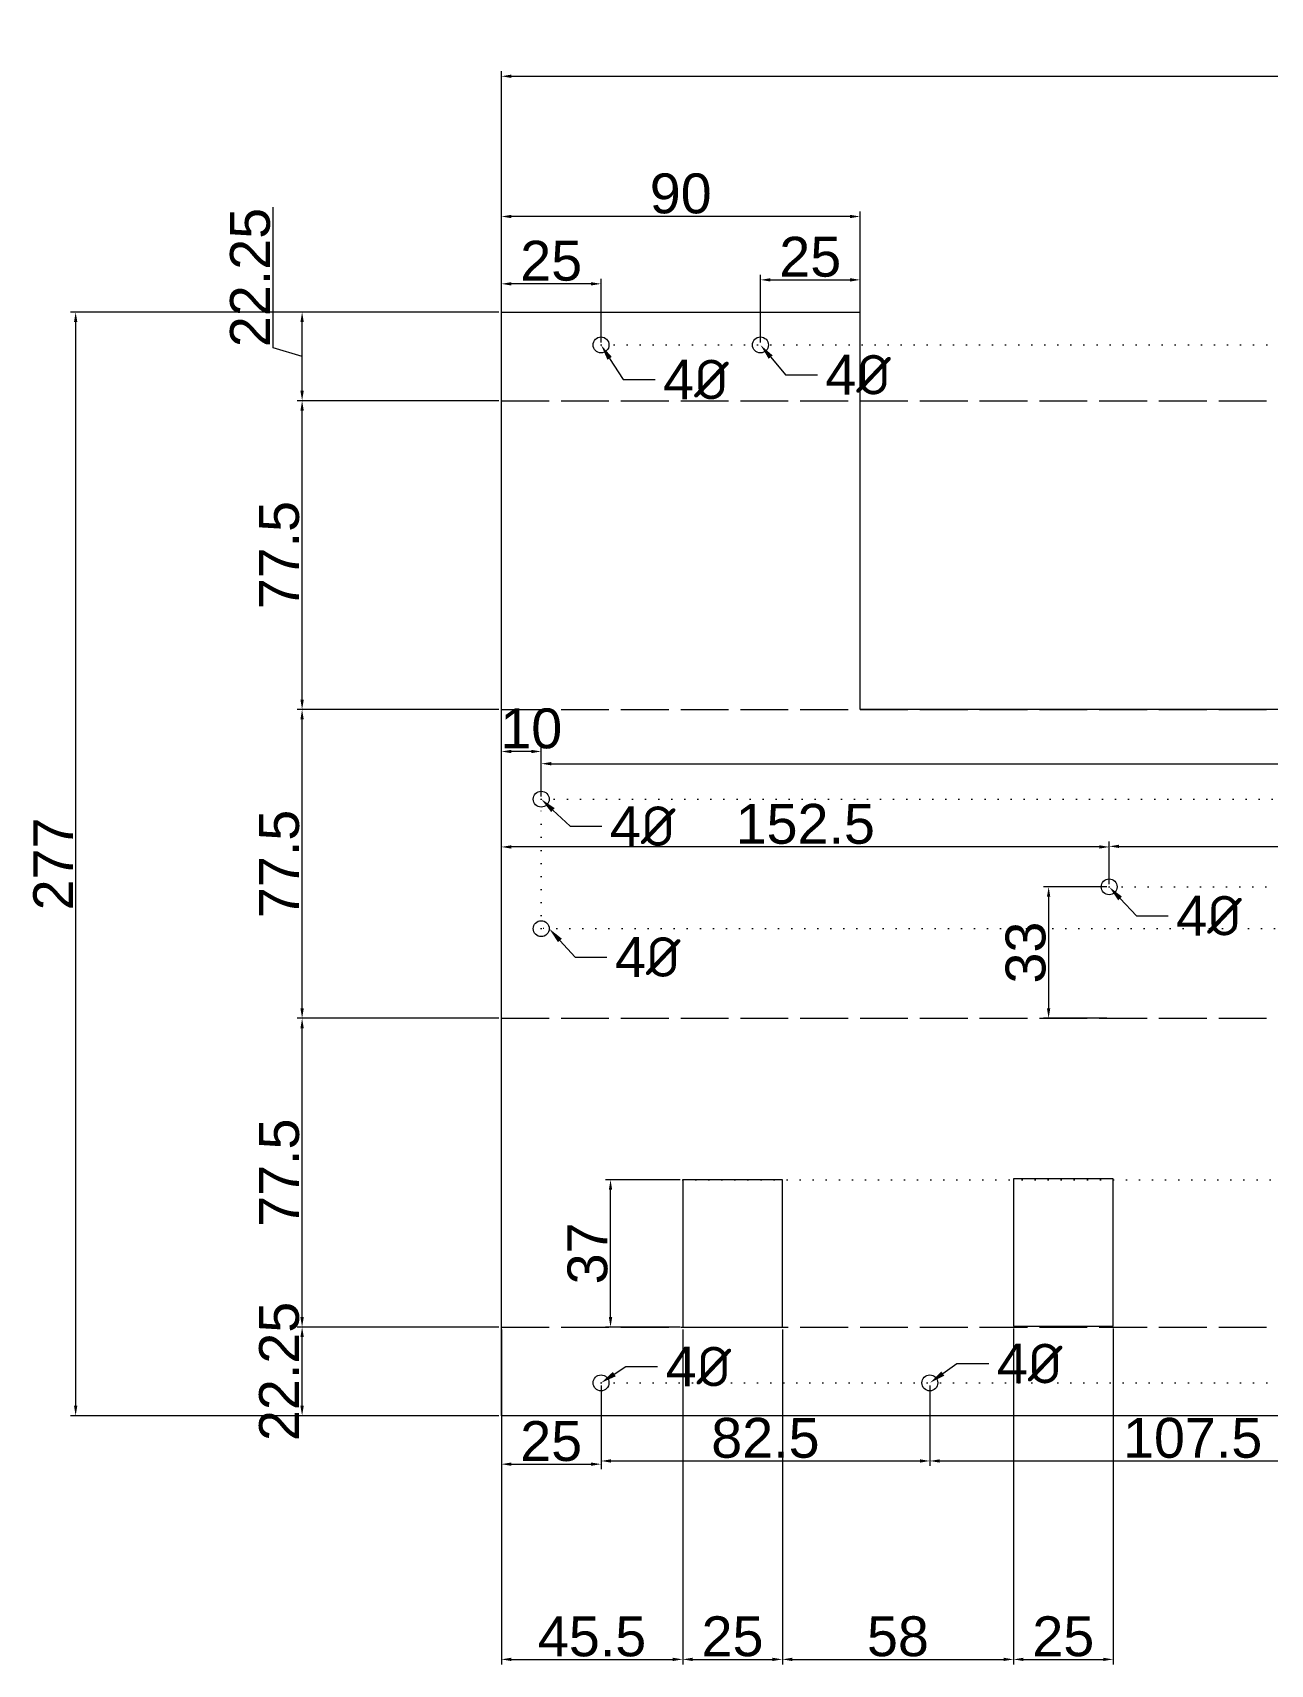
# Model space of a CAD drawing. Header units: millimetres. Extents: x -118 to 830, y -72 to 347.
# Drawn here: x -117.6 to 192.9, y -62.4 to 347.1 of the extents above; entities that cross this region are included whole.
import ezdxf
from ezdxf import colors
from ezdxf.entities.mleader import LeaderData, LeaderLine
from ezdxf.math import Vec2, Vec3

# ---------------------------------------------------------------- set-up
doc = ezdxf.new("R2010")
doc.units = ezdxf.units.MM
doc.linetypes.add('ACAD_ISO02W100', pattern=[15, 12, -3])
doc.linetypes.add('DOT2', pattern=[3.175, 0, -3.175])
doc.styles.get("Standard").update_dxf_attribs({"font": 'arial.ttf'})
doc.dimstyles.new('ISO-25', dxfattribs={"dimtxt": 2.5, "dimasz": 2.5, "dimexe": 1.25, "dimexo": 0.625, "dimtad": 1, "dimdsep": 46, "dimtxsty": 'Standard', "dimcen": 2.5, "dimclrd": 3, "dimclre": 3, "dimadec": 0, "dimazin": 0, "dimtfac": 1, "dimtmove": 0, "dimatfit": 3, "dimfxl": 1, "dimarcsym": 0})

# ---------------------------------------------------------------- blocks, each defined once
blk = doc.blocks.new('*D1')
at = {"color": 3, "lineweight": -2, "transparency": 16777216}
for p, q in [((-0.62, 22.25), (-51.25, 22.25)), ((-50, 2.5), (-50, 19.75)), ((-0.62, 0), (-51.25, 0))]:
    blk.add_line(p, q, dxfattribs=at)
at = {"color": 3, "transparency": 16777216}
for points in [[(-50.42, 19.75), (-49.58, 19.75), (-50, 22.25)], [(-50.42, 2.5), (-49.58, 2.5), (-50, 0)]]:
    blk.add_solid(points, dxfattribs=at)
at = {"layer": 'Defpoints', "color": 0, "transparency": 16777216}
for p in [(-50, 22.25), (0, 22.25), (0, 0)]:
    blk.add_point(p, dxfattribs=at)
at = {"color": 0, "transparency": 16777216, "insert": (-55.73, 11.13), "char_height": 2.5, "attachment_point": 5, "rotation": 90}
blk.add_mtext('{\\H4x;22.25}', dxfattribs=at)
blk = doc.blocks.new('*D2')
at = {"color": 3, "lineweight": -2, "transparency": 16777216}
for p, q in [((-0.62, 99.75), (-51.25, 99.75)), ((-50, 24.75), (-50, 97.25)), ((-0.62, 22.25), (-51.25, 22.25))]:
    blk.add_line(p, q, dxfattribs=at)
at = {"color": 3, "transparency": 16777216}
for points in [[(-50.42, 97.25), (-49.58, 97.25), (-50, 99.75)], [(-50.42, 24.75), (-49.58, 24.75), (-50, 22.25)]]:
    blk.add_solid(points, dxfattribs=at)
at = {"layer": 'Defpoints', "color": 0, "transparency": 16777216}
for p in [(-50, 99.75), (0, 99.75), (0, 22.25)]:
    blk.add_point(p, dxfattribs=at)
at = {"color": 0, "transparency": 16777216, "insert": (-55.71, 61), "char_height": 2.5, "attachment_point": 5, "rotation": 90}
blk.add_mtext('{\\H4x;77.5}', dxfattribs=at)
blk = doc.blocks.new('*D3')
at = {"color": 3, "lineweight": -2, "transparency": 16777216}
for p, q in [((-0.62, 177.25), (-51.25, 177.25)), ((-50, 102.25), (-50, 174.75)), ((-0.62, 99.75), (-51.25, 99.75))]:
    blk.add_line(p, q, dxfattribs=at)
at = {"color": 3, "transparency": 16777216}
for points in [[(-50.42, 174.75), (-49.58, 174.75), (-50, 177.25)], [(-50.42, 102.25), (-49.58, 102.25), (-50, 99.75)]]:
    blk.add_solid(points, dxfattribs=at)
at = {"layer": 'Defpoints', "color": 0, "transparency": 16777216}
for p in [(-50, 177.25), (0, 177.25), (0, 99.75)]:
    blk.add_point(p, dxfattribs=at)
at = {"color": 0, "transparency": 16777216, "insert": (-55.71, 138.5), "char_height": 2.5, "attachment_point": 5, "rotation": 90}
blk.add_mtext('{\\H4x;77.5}', dxfattribs=at)
blk = doc.blocks.new('*D4')
at = {"color": 3, "lineweight": -2, "transparency": 16777216}
for p, q in [((-0.62, 254.75), (-51.25, 254.75)), ((-50, 179.75), (-50, 252.25)), ((-0.62, 177.25), (-51.25, 177.25))]:
    blk.add_line(p, q, dxfattribs=at)
at = {"color": 3, "transparency": 16777216}
for points in [[(-50.42, 252.25), (-49.58, 252.25), (-50, 254.75)], [(-50.42, 179.75), (-49.58, 179.75), (-50, 177.25)]]:
    blk.add_solid(points, dxfattribs=at)
at = {"layer": 'Defpoints', "color": 0, "transparency": 16777216}
for p in [(-50, 254.75), (0, 254.75), (0, 177.25)]:
    blk.add_point(p, dxfattribs=at)
at = {"color": 0, "transparency": 16777216, "insert": (-55.71, 216), "char_height": 2.5, "attachment_point": 5, "rotation": 90}
blk.add_mtext('{\\H4x;77.5}', dxfattribs=at)
blk = doc.blocks.new('*D5')
at = {"color": 3, "lineweight": -2, "transparency": 16777216}
for p, q in [((-57.29, 268.06), (-57.29, 303.3)), ((-0.62, 277), (-51.25, 277)), ((-50, 257.25), (-50, 274.5)), ((-50, 265.88), (-57.29, 268.06)), ((-0.62, 254.75), (-51.25, 254.75))]:
    blk.add_line(p, q, dxfattribs=at)
at = {"color": 3, "transparency": 16777216}
for points in [[(-50.42, 274.5), (-49.58, 274.5), (-50, 277)], [(-50.42, 257.25), (-49.58, 257.25), (-50, 254.75)]]:
    blk.add_solid(points, dxfattribs=at)
at = {"layer": 'Defpoints', "color": 0, "transparency": 16777216}
for p in [(-50, 277), (0, 277), (0, 254.75)]:
    blk.add_point(p, dxfattribs=at)
at = {"color": 0, "transparency": 16777216, "insert": (-63.02, 285.68), "char_height": 2.5, "attachment_point": 5, "rotation": 90}
blk.add_mtext('{\\H4x;22.25}', dxfattribs=at)
blk = doc.blocks.new('*D6')
at = {"color": 3, "lineweight": -2, "transparency": 16777216}
for p, q in [((25, 7.62), (25, -12.6)), ((107.5, 7.62), (107.5, -12.6)), ((27.5, -11.35), (105, -11.35))]:
    blk.add_line(p, q, dxfattribs=at)
at = {"color": 3, "transparency": 16777216}
for points in [[(27.5, -10.93), (27.5, -11.76), (25, -11.35)], [(105, -10.93), (105, -11.76), (107.5, -11.35)]]:
    blk.add_solid(points, dxfattribs=at)
at = {"layer": 'Defpoints', "color": 0, "transparency": 16777216}
for p in [(25, 8.25), (107.5, 8.25), (107.5, -11.35)]:
    blk.add_point(p, dxfattribs=at)
at = {"color": 0, "transparency": 16777216, "insert": (66.25, -5.61), "char_height": 2.5, "attachment_point": 5}
blk.add_mtext('{\\H4x;82.5}', dxfattribs=at)
blk = doc.blocks.new('*D7')
at = {"color": 3, "lineweight": -2, "transparency": 16777216}
for p, q in [((107.5, 7.62), (107.5, -12.6)), ((215, 7.62), (215, -12.6)), ((110, -11.35), (212.5, -11.35))]:
    blk.add_line(p, q, dxfattribs=at)
at = {"color": 3, "transparency": 16777216}
for points in [[(110, -10.93), (110, -11.76), (107.5, -11.35)], [(212.5, -10.93), (212.5, -11.76), (215, -11.35)]]:
    blk.add_solid(points, dxfattribs=at)
at = {"layer": 'Defpoints', "color": 0, "transparency": 16777216}
for p in [(107.5, 8.25), (215, 8.25), (215, -11.35)]:
    blk.add_point(p, dxfattribs=at)
at = {"color": 0, "transparency": 16777216, "insert": (173.45, -5.61), "char_height": 2.5, "attachment_point": 5}
blk.add_mtext('{\\H4x;107.5}', dxfattribs=at)
blk = doc.blocks.new('*D11')
at = {"color": 3, "lineweight": -2, "transparency": 16777216}
for p, q in [((25, 7.62), (25, -13.4)), ((0, -0.62), (0, -13.4)), ((2.5, -12.15), (22.5, -12.15))]:
    blk.add_line(p, q, dxfattribs=at)
at = {"color": 3, "transparency": 16777216}
for points in [[(2.5, -11.73), (2.5, -12.57), (0, -12.15)], [(22.5, -11.73), (22.5, -12.57), (25, -12.15)]]:
    blk.add_solid(points, dxfattribs=at)
at = {"layer": 'Defpoints', "color": 0, "transparency": 16777216}
for p in [(25, 8.25), (0, 0), (25, -12.15)]:
    blk.add_point(p, dxfattribs=at)
at = {"color": 0, "transparency": 16777216, "insert": (12.5, -6.42), "char_height": 2.5, "attachment_point": 5}
blk.add_mtext('{\\H4x;25}', dxfattribs=at)
blk = doc.blocks.new('*D14')
at = {"color": 3, "lineweight": -2, "transparency": 16777216}
for p, q in [((0, 269.38), (0, 285.34)), ((22.5, 284.09), (2.5, 284.09)), ((25, 269.38), (25, 285.34))]:
    blk.add_line(p, q, dxfattribs=at)
at = {"color": 3, "transparency": 16777216}
for points in [[(2.5, 284.51), (2.5, 283.67), (0, 284.09)], [(22.5, 284.51), (22.5, 283.67), (25, 284.09)]]:
    blk.add_solid(points, dxfattribs=at)
at = {"layer": 'Defpoints', "color": 0, "transparency": 16777216}
for p in [(0, 284.09), (0, 268.75), (25, 268.75)]:
    blk.add_point(p, dxfattribs=at)
at = {"color": 0, "transparency": 16777216, "insert": (12.5, 289.82), "char_height": 2.5, "attachment_point": 5}
blk.add_mtext('{\\H4x;25}', dxfattribs=at)
blk = doc.blocks.new('*D19')
at = {"color": 3, "linetype": 'ByBlock', "lineweight": -2, "transparency": 16777216}
for p, q in [((10, 155.38), (10, 164.9)), ((420, 155.38), (420, 164.9)), ((12.5, 163.65), (417.5, 163.65))]:
    blk.add_line(p, q, dxfattribs=at)
at = {"color": 3, "linetype": 'ByBlock', "transparency": 16777216}
for points in [[(12.5, 164.07), (12.5, 163.24), (10, 163.65)], [(417.5, 164.07), (417.5, 163.24), (420, 163.65)]]:
    blk.add_solid(points, dxfattribs=at)
at = {"layer": 'Defpoints', "color": 0, "linetype": 'ByBlock', "transparency": 16777216}
for p in [(420, 163.65), (10, 154.75), (420, 154.75)]:
    blk.add_point(p, dxfattribs=at)
at = {"color": 0, "linetype": 'ByBlock', "transparency": 16777216, "insert": (215, 169.38), "char_height": 2.5, "attachment_point": 5}
blk.add_mtext('{\\H4x;410}', dxfattribs=at)
blk = doc.blocks.new('*D20')
at = {"color": 3, "linetype": 'ByBlock', "lineweight": -2, "transparency": 16777216}
for p, q in [((0, 155.38), (0, 167.97)), ((10, 155.38), (10, 167.97)), ((7.5, 166.72), (2.5, 166.72))]:
    blk.add_line(p, q, dxfattribs=at)
at = {"color": 3, "linetype": 'ByBlock', "transparency": 16777216}
for points in [[(2.5, 167.14), (2.5, 166.3), (0, 166.72)], [(7.5, 167.14), (7.5, 166.3), (10, 166.72)]]:
    blk.add_solid(points, dxfattribs=at)
at = {"layer": 'Defpoints', "color": 0, "linetype": 'ByBlock', "transparency": 16777216}
for p in [(0, 166.72), (0, 154.75), (10, 154.75)]:
    blk.add_point(p, dxfattribs=at)
at = {"color": 0, "linetype": 'ByBlock', "transparency": 16777216, "insert": (7.5, 172.45), "char_height": 2.5, "attachment_point": 5}
blk.add_mtext('{\\H4x;10}', dxfattribs=at)
blk = doc.blocks.new('*D22')
at = {"color": 3, "linetype": 'ByBlock', "lineweight": -2, "transparency": 16777216}
for p, q in [((0, 21.62), (0, -62.4)), ((45.5, 21.62), (45.5, -62.4)), ((2.5, -61.15), (43, -61.15))]:
    blk.add_line(p, q, dxfattribs=at)
at = {"color": 3, "linetype": 'ByBlock', "transparency": 16777216}
for points in [[(2.5, -60.73), (2.5, -61.56), (0, -61.15)], [(43, -60.73), (43, -61.56), (45.5, -61.15)]]:
    blk.add_solid(points, dxfattribs=at)
at = {"layer": 'Defpoints', "color": 0, "linetype": 'ByBlock', "transparency": 16777216}
for p in [(0, 22.25), (45.5, 22.25), (45.5, -61.15)]:
    blk.add_point(p, dxfattribs=at)
at = {"color": 0, "linetype": 'ByBlock', "transparency": 16777216, "insert": (22.75, -55.44), "char_height": 2.5, "attachment_point": 5}
blk.add_mtext('{\\H4x;45.5}', dxfattribs=at)
blk = doc.blocks.new('*D23')
at = {"color": 3, "linetype": 'ByBlock', "lineweight": -2, "transparency": 16777216}
for p, q in [((45.5, 21.62), (45.5, -62.4)), ((70.5, 21.62), (70.5, -62.4)), ((48, -61.15), (68, -61.15))]:
    blk.add_line(p, q, dxfattribs=at)
at = {"color": 3, "linetype": 'ByBlock', "transparency": 16777216}
for points in [[(48, -60.73), (48, -61.56), (45.5, -61.15)], [(68, -60.73), (68, -61.56), (70.5, -61.15)]]:
    blk.add_solid(points, dxfattribs=at)
at = {"layer": 'Defpoints', "color": 0, "linetype": 'ByBlock', "transparency": 16777216}
for p in [(45.5, 22.25), (70.5, 22.25), (70.5, -61.15)]:
    blk.add_point(p, dxfattribs=at)
at = {"color": 0, "linetype": 'ByBlock', "transparency": 16777216, "insert": (58, -55.41), "char_height": 2.5, "attachment_point": 5}
blk.add_mtext('{\\H4x;25}', dxfattribs=at)
blk = doc.blocks.new('*D24')
at = {"color": 3, "linetype": 'ByBlock', "lineweight": -2, "transparency": 16777216}
for p, q in [((70.5, 21.62), (70.5, -62.4)), ((128.5, 21.88), (128.5, -62.4)), ((73, -61.15), (126, -61.15))]:
    blk.add_line(p, q, dxfattribs=at)
at = {"color": 3, "linetype": 'ByBlock', "transparency": 16777216}
for points in [[(73, -60.73), (73, -61.56), (70.5, -61.15)], [(126, -60.73), (126, -61.56), (128.5, -61.15)]]:
    blk.add_solid(points, dxfattribs=at)
at = {"layer": 'Defpoints', "color": 0, "linetype": 'ByBlock', "transparency": 16777216}
for p in [(70.5, 22.25), (128.5, 22.5), (128.5, -61.15)]:
    blk.add_point(p, dxfattribs=at)
at = {"color": 0, "linetype": 'ByBlock', "transparency": 16777216, "insert": (99.5, -55.41), "char_height": 2.5, "attachment_point": 5}
blk.add_mtext('{\\H4x;58}', dxfattribs=at)
blk = doc.blocks.new('*D25')
at = {"color": 3, "linetype": 'ByBlock', "lineweight": -2, "transparency": 16777216}
for p, q in [((128.5, 21.88), (128.5, -62.4)), ((153.5, 21.88), (153.5, -62.4)), ((131, -61.15), (151, -61.15))]:
    blk.add_line(p, q, dxfattribs=at)
at = {"color": 3, "linetype": 'ByBlock', "transparency": 16777216}
for points in [[(131, -60.73), (131, -61.56), (128.5, -61.15)], [(151, -60.73), (151, -61.56), (153.5, -61.15)]]:
    blk.add_solid(points, dxfattribs=at)
at = {"layer": 'Defpoints', "color": 0, "linetype": 'ByBlock', "transparency": 16777216}
for p in [(128.5, 22.5), (153.5, 22.5), (153.5, -61.15)]:
    blk.add_point(p, dxfattribs=at)
at = {"color": 0, "linetype": 'ByBlock', "transparency": 16777216, "insert": (141, -55.41), "char_height": 2.5, "attachment_point": 5}
blk.add_mtext('{\\H4x;25}', dxfattribs=at)
blk = doc.blocks.new('*D30')
at = {"color": 3, "linetype": 'ByBlock', "lineweight": -2, "transparency": 16777216}
for p, q in [((0, 277.62), (0, 337.43)), ((2.5, 336.18), (427.5, 336.18)), ((430, 277.62), (430, 337.43))]:
    blk.add_line(p, q, dxfattribs=at)
at = {"color": 3, "linetype": 'ByBlock', "transparency": 16777216}
for points in [[(2.5, 336.6), (2.5, 335.76), (0, 336.18)], [(427.5, 336.6), (427.5, 335.76), (430, 336.18)]]:
    blk.add_solid(points, dxfattribs=at)
at = {"layer": 'Defpoints', "color": 0, "linetype": 'ByBlock', "transparency": 16777216}
for p in [(430, 336.18), (0, 277), (430, 277)]:
    blk.add_point(p, dxfattribs=at)
at = {"color": 0, "linetype": 'ByBlock', "transparency": 16777216, "insert": (215, 341.92), "char_height": 2.5, "attachment_point": 5}
blk.add_mtext('{\\H4x;430}', dxfattribs=at)
blk = doc.blocks.new('*D31')
at = {"color": 3, "linetype": 'ByBlock', "lineweight": -2, "transparency": 16777216}
for p, q in [((-0.62, 277), (-108.07, 277)), ((-106.82, 274.5), (-106.82, 2.5)), ((-0.62, 0), (-108.07, 0))]:
    blk.add_line(p, q, dxfattribs=at)
at = {"color": 3, "linetype": 'ByBlock', "transparency": 16777216}
for points in [[(-107.23, 274.5), (-106.4, 274.5), (-106.82, 277)], [(-107.23, 2.5), (-106.4, 2.5), (-106.82, 0)]]:
    blk.add_solid(points, dxfattribs=at)
at = {"layer": 'Defpoints', "color": 0, "linetype": 'ByBlock', "transparency": 16777216}
for p in [(0, 277), (-106.82, 0), (0, 0)]:
    blk.add_point(p, dxfattribs=at)
at = {"color": 0, "linetype": 'ByBlock', "transparency": 16777216, "insert": (-112.46, 138.5), "char_height": 2.5, "attachment_point": 5, "rotation": 90}
blk.add_mtext('{\\H4x;277}', dxfattribs=at)
blk = doc.blocks.new('*D32')
at = {"color": 3, "linetype": 'ByBlock', "lineweight": -2, "transparency": 16777216}
for p, q in [((44.88, 59.25), (26.14, 59.25)), ((27.39, 24.75), (27.39, 56.75)), ((44.88, 22.25), (26.14, 22.25))]:
    blk.add_line(p, q, dxfattribs=at)
at = {"color": 3, "linetype": 'ByBlock', "transparency": 16777216}
for points in [[(26.97, 56.75), (27.8, 56.75), (27.39, 59.25)], [(26.97, 24.75), (27.8, 24.75), (27.39, 22.25)]]:
    blk.add_solid(points, dxfattribs=at)
at = {"layer": 'Defpoints', "color": 0, "linetype": 'ByBlock', "transparency": 16777216}
for p in [(27.39, 59.25), (45.5, 59.25), (45.5, 22.25)]:
    blk.add_point(p, dxfattribs=at)
at = {"color": 0, "linetype": 'ByBlock', "transparency": 16777216, "insert": (21.65, 40.75), "char_height": 2.5, "attachment_point": 5, "rotation": 90}
blk.add_mtext('{\\H4x;37}', dxfattribs=at)
blk = doc.blocks.new('*D37')
at = {"color": 3, "linetype": 'ByBlock', "lineweight": -2, "transparency": 16777216}
for p, q in [((65, 269.38), (65, 286.34)), ((67.5, 285.09), (87.5, 285.09)), ((90, 269.38), (90, 286.34))]:
    blk.add_line(p, q, dxfattribs=at)
at = {"color": 3, "linetype": 'ByBlock', "transparency": 16777216}
for points in [[(67.5, 285.5), (67.5, 284.67), (65, 285.09)], [(87.5, 285.5), (87.5, 284.67), (90, 285.09)]]:
    blk.add_solid(points, dxfattribs=at)
at = {"layer": 'Defpoints', "color": 0, "linetype": 'ByBlock', "transparency": 16777216}
for p in [(90, 285.09), (65, 268.75), (90, 268.75)]:
    blk.add_point(p, dxfattribs=at)
at = {"color": 0, "linetype": 'ByBlock', "transparency": 16777216, "insert": (77.5, 290.82), "char_height": 2.5, "attachment_point": 5}
blk.add_mtext('{\\H4x;25}', dxfattribs=at)
blk = doc.blocks.new('*D38')
at = {"color": 3, "linetype": 'ByBlock', "lineweight": -2, "transparency": 16777216}
for p, q in [((0, 277.62), (0, 302.24)), ((87.5, 300.99), (2.5, 300.99)), ((90, 277.62), (90, 302.24))]:
    blk.add_line(p, q, dxfattribs=at)
at = {"color": 3, "linetype": 'ByBlock', "transparency": 16777216}
for points in [[(2.5, 301.41), (2.5, 300.57), (0, 300.99)], [(87.5, 301.41), (87.5, 300.57), (90, 300.99)]]:
    blk.add_solid(points, dxfattribs=at)
at = {"layer": 'Defpoints', "color": 0, "linetype": 'ByBlock', "transparency": 16777216}
for p in [(0, 300.99), (0, 277), (90, 277)]:
    blk.add_point(p, dxfattribs=at)
at = {"color": 0, "linetype": 'ByBlock', "transparency": 16777216, "insert": (45, 306.72), "char_height": 2.5, "attachment_point": 5}
blk.add_mtext('{\\H4x;90}', dxfattribs=at)
blk = doc.blocks.new('*D41')
at = {"color": 3, "linetype": 'ByBlock', "lineweight": -2, "transparency": 16777216}
for p, q in [((152.5, 133.38), (152.5, 144.16)), ((277.5, 133.38), (277.5, 144.16)), ((155, 142.91), (275, 142.91))]:
    blk.add_line(p, q, dxfattribs=at)
at = {"color": 3, "linetype": 'ByBlock', "transparency": 16777216}
for points in [[(155, 143.32), (155, 142.49), (152.5, 142.91)], [(275, 143.32), (275, 142.49), (277.5, 142.91)]]:
    blk.add_solid(points, dxfattribs=at)
at = {"layer": 'Defpoints', "color": 0, "linetype": 'ByBlock', "transparency": 16777216}
for p in [(277.5, 142.91), (152.5, 132.75), (277.5, 132.75)]:
    blk.add_point(p, dxfattribs=at)
at = {"color": 0, "linetype": 'ByBlock', "transparency": 16777216, "insert": (215, 148.64), "char_height": 2.5, "attachment_point": 5}
blk.add_mtext('{\\H4x;125}', dxfattribs=at)
blk = doc.blocks.new('*D42')
at = {"color": 3, "linetype": 'ByBlock', "lineweight": -2, "transparency": 16777216}
for p, q in [((0, 133.38), (0, 144.01)), ((152.5, 133.38), (152.5, 144.01)), ((150, 142.76), (2.5, 142.76))]:
    blk.add_line(p, q, dxfattribs=at)
at = {"color": 3, "linetype": 'ByBlock', "transparency": 16777216}
for points in [[(2.5, 143.18), (2.5, 142.34), (0, 142.76)], [(150, 143.18), (150, 142.34), (152.5, 142.76)]]:
    blk.add_solid(points, dxfattribs=at)
at = {"layer": 'Defpoints', "color": 0, "linetype": 'ByBlock', "transparency": 16777216}
for p in [(0, 142.76), (0, 132.75), (152.5, 132.75)]:
    blk.add_point(p, dxfattribs=at)
at = {"color": 0, "linetype": 'ByBlock', "transparency": 16777216, "insert": (76.25, 148.49), "char_height": 2.5, "attachment_point": 5}
blk.add_mtext('{\\H4x;152.5}', dxfattribs=at)
blk = doc.blocks.new('*D43')
at = {"color": 3, "linetype": 'ByBlock', "lineweight": -2, "transparency": 16777216}
for p, q in [((151.88, 132.75), (136.06, 132.75)), ((137.31, 130.25), (137.31, 102.25)), ((151.88, 99.75), (136.06, 99.75))]:
    blk.add_line(p, q, dxfattribs=at)
at = {"color": 3, "linetype": 'ByBlock', "transparency": 16777216}
for points in [[(136.89, 130.25), (137.73, 130.25), (137.31, 132.75)], [(136.89, 102.25), (137.73, 102.25), (137.31, 99.75)]]:
    blk.add_solid(points, dxfattribs=at)
at = {"layer": 'Defpoints', "color": 0, "linetype": 'ByBlock', "transparency": 16777216}
for p in [(152.5, 132.75), (137.31, 99.75), (152.5, 99.75)]:
    blk.add_point(p, dxfattribs=at)
at = {"color": 0, "linetype": 'ByBlock', "transparency": 16777216, "insert": (131.58, 116.25), "char_height": 2.5, "attachment_point": 5, "rotation": 90}
blk.add_mtext('{\\H4x;33}', dxfattribs=at)

msp = doc.modelspace()

# ---------------------------------------------------------------- linework, layer by layer
at = {"color": 2, "linetype": 'DOT2'}
for p, q in [((25, 268.75), (405, 268.75)), ((152.5, 132.75), (277.5, 132.75)), ((45.5, 59.25), (384.5, 59.25)), ((25, 8.25), (405, 8.25))]:
    msp.add_line(p, q, dxfattribs=at)
at = {"color": 1, "linetype": 'ACAD_ISO02W100'}
for p, q in [((0, 254.75), (430, 254.75)), ((0, 177.25), (430, 177.25)), ((0, 99.75), (430, 99.75)), ((0, 22.25), (430, 22.25))]:
    msp.add_line(p, q, dxfattribs=at)
msp.add_lwpolyline([(340, 277), (430, 277), (430, 0), (0, 0), (0, 277), (90, 277)])
at = {"color": 7, "linetype": 'ByBlock'}
msp.add_lwpolyline([(340, 277), (340, 177.25), (90, 177.25), (90, 277)], dxfattribs=at)
at = {"color": 2, "linetype": 'DOT2'}
msp.add_lwpolyline([(10, 154.75), (420, 154.75), (420, 122.25), (10, 122.25)], close=True, dxfattribs=at)
at = {"color": 7, "linetype": 'ByBlock'}
for points in [[(45.5, 22.25), (70.5, 22.25), (70.5, 59.25), (45.5, 59.25)], [(128.5, 22.5), (153.5, 22.5), (153.5, 59.5), (128.5, 59.5)]]:
    msp.add_lwpolyline(points, close=True, dxfattribs=at)
for centre in [(25, 268.75), (10, 154.75), (10, 122.25), (25, 8.25), (107.5, 8.25)]:
    msp.add_circle(centre, 2)
for centre in [(65, 268.75), (152.5, 132.75)]:
    msp.add_circle(centre, 2, dxfattribs=at)

# ---------------------------------------------------------------- dimensions: what is measured, and where the dimension line sits
at = {"color": 3, "linetype": 'ByBlock'}
for base, p1, p2, picture, middle in [((430, 336.181), (0, 277), (430, 277), '*D30', (215, 341.916)), ((0, 300.989), (90, 277), (0, 277), '*D38', (45, 306.72)), ((90, 285.088), (65, 268.75), (90, 268.75), '*D37', (77.5, 290.818)), ((0, 142.76), (152.5, 132.75), (0, 132.75), '*D42', (76.25, 148.49)), ((277.5, 142.907), (152.5, 132.75), (277.5, 132.75), '*D41', (215, 148.637)), ((45.5, -61.146), (0, 22.25), (45.5, 22.25), '*D22', (22.75, -55.435))]:
    dim = msp.add_linear_dim(base=base, p1=p1, p2=p2, text='{\\H4x;<>}', dimstyle='ISO-25', dxfattribs=at)
    dim.commit()
    dim.dimension.update_dxf_attribs({"geometry": picture, "text_midpoint": middle})
at = {"color": 3}
for base, p1, p2, picture, middle in [((-50, 277), (0, 254.75), (0, 277), '*D5', (-63.024, 268.688)), ((-50, 254.75), (0, 177.25), (0, 254.75), '*D4', (-55.71, 216)), ((-50, 177.25), (0, 99.75), (0, 177.25), '*D3', (-55.71, 138.5)), ((-50, 99.75), (0, 22.25), (0, 99.75), '*D2', (-55.71, 61))]:
    dim = msp.add_linear_dim(base=base, p1=p1, p2=p2, angle=90, text='{\\H4x;<>}', dimstyle='ISO-25', override={"dimtmove": 1}, dxfattribs=at)
    dim.commit()
    dim.dimension.update_dxf_attribs({"geometry": picture, "text_midpoint": middle})
dim = msp.add_linear_dim(base=(0, 284.09), p1=(25, 268.75), p2=(0, 268.75), text='{\\H4x;<>}', dimstyle='ISO-25', dxfattribs=at)
dim.commit()
dim.dimension.update_dxf_attribs({"geometry": '*D14', "text_midpoint": (12.5, 289.82)})
at = {"color": 3, "linetype": 'ByBlock'}
for base, p1, p2, picture, middle in [((-106.815, 0), (0, 277), (0, 0), '*D31', (-112.461, 138.5)), ((137.311, 99.75), (152.5, 132.75), (152.5, 99.75), '*D43', (131.577, 116.25)), ((27.387, 59.25), (45.5, 22.25), (45.5, 59.25), '*D32', (21.653, 40.75))]:
    dim = msp.add_linear_dim(base=base, p1=p1, p2=p2, angle=90, text='{\\H4x;<>}', dimstyle='ISO-25', dxfattribs=at)
    dim.commit()
    dim.dimension.update_dxf_attribs({"geometry": picture, "text_midpoint": middle})
for base, p2, picture, middle in [((0, 166.72), (0, 154.75), '*D20', (7.5, 166.72)), ((420, 163.652), (420, 154.75), '*D19', (215, 163.652))]:
    dim = msp.add_linear_dim(base=base, p1=(10, 154.75), p2=p2, text='{\\H4x;<>}', dimstyle='ISO-25', dxfattribs=at)
    dim.commit()
    dim.dimension.update_dxf_attribs({"geometry": picture, "text_midpoint": middle, "dimtype": 160})
at = {"color": 3}
dim = msp.add_linear_dim(base=(-50, 22.25), p1=(0, 0), p2=(0, 22.25), angle=90, text='{\\H4x;<>}', dimstyle='ISO-25', dxfattribs=at)
dim.commit()
dim.dimension.update_dxf_attribs({"geometry": '*D1', "text_midpoint": (-50, 11.125), "dimtype": 160})
at = {"color": 3, "linetype": 'ByBlock'}
for base, p1, p2, override, picture, middle in [((70.5, -61.146), (45.5, 22.25), (70.5, 22.25), {"dimtad": 3}, '*D23', (58, -55.415)), ((128.5, -61.146), (70.5, 22.25), (128.5, 22.5), {"dimtmove": 1}, '*D24', (99.5, -55.415)), ((153.5, -61.146), (128.5, 22.5), (153.5, 22.5), {"dimtmove": 1}, '*D25', (141, -55.415))]:
    dim = msp.add_linear_dim(base=base, p1=p1, p2=p2, text='{\\H4x;<>}', dimstyle='ISO-25', override=override, dxfattribs=at)
    dim.commit()
    dim.dimension.update_dxf_attribs({"geometry": picture, "text_midpoint": middle})
at = {"color": 3}
dim = msp.add_linear_dim(base=(25, -12.151), p1=(0, 0), p2=(25, 8.25), text='{\\H4x;<>}', dimstyle='ISO-25', dxfattribs=at)
dim.commit()
dim.dimension.update_dxf_attribs({"geometry": '*D11', "text_midpoint": (12.5, -12.151), "dimtype": 160})
for base, p1, p2, picture, middle in [((107.5, -11.345), (25, 8.25), (107.5, 8.25), '*D6', (66.25, -11.345)), ((215, -11.345), (107.5, 8.25), (215, 8.25), '*D7', (173.446, -11.345))]:
    dim = msp.add_linear_dim(base=base, p1=p1, p2=p2, text='{\\H4x;<>}', dimstyle='ISO-25', override={"dimtmove": 1}, dxfattribs=at)
    dim.commit()
    dim.dimension.update_dxf_attribs({"geometry": picture, "text_midpoint": middle, "dimtype": 160})

# ---------------------------------------------------------------- leaders
at = {"color": 3, "linetype": 'ByBlock'}
ml = msp.add_multileader_mtext('Standard', dxfattribs=at)
ml.set_content('{\\C3;4\\fISOCPEUR|b0|i0|c0|p34;%%C}', color=3)
ml.set_leader_properties()
ml.build(insert=Vec2(0, 0))
ctx = ml.context
ctx.base_point, ctx.char_height, ctx.plane_origin = Vec3(38.593, 260.071), 10, Vec3(25, 268.75)
notes = []
notes.append((ctx, [(0, (1, 1, 0), (30.593, 260.071), (1, 0), 8, [(0, [(25, 268.75)], 0, [])])]))
ctx.mtext.insert, ctx.mtext.flow_direction = Vec3(40.593, 265.071), 5
ml = msp.add_multileader_mtext('Standard', dxfattribs=at)
ml.set_content('4{\\fISOCPEUR|b0|i0|c0|p34;%%C}', color=3)
ml.set_leader_properties()
ml.build(insert=Vec2(0, 0))
ctx = ml.context
ctx.base_point, ctx.char_height, ctx.plane_origin = Vec3(79.289, 261.275), 10, Vec3(65, 268.75)
notes.append((ctx, [(0, (1, 1, 0), (71.289, 261.275), (1, 0), 8, [(0, [(65, 268.75)], 0, [])])]))
ctx.mtext.insert, ctx.mtext.flow_direction = Vec3(81.289, 266.275), 5
ml = msp.add_multileader_mtext('Standard', dxfattribs=at)
ml.set_content('4{\\fISOCPEUR|b0|i0|c0|p34;%%C}', color=3)
ml.set_leader_properties()
ml.build(insert=Vec2(0, 0))
ctx = ml.context
ctx.base_point, ctx.char_height, ctx.plane_origin = Vec3(25.226, 147.987), 10, Vec3(10, 154.75)
notes.append((ctx, [(0, (1, 1, 0), (17.226, 147.987), (1, 0), 8, [(0, [(10, 154.75)], 0, [])])]))
ctx.mtext.insert, ctx.mtext.flow_direction = Vec3(27.226, 152.987), 5
ml = msp.add_multileader_mtext('Standard', dxfattribs=at)
ml.set_content('4{\\fISOCPEUR|b0|i0|c0|p34;%%C}', color=3)
ml.set_leader_properties()
ml.build(insert=Vec2(0, 0))
ctx = ml.context
ctx.base_point, ctx.char_height, ctx.plane_origin = Vec3(167.321, 125.504), 10, Vec3(152.5, 132.75)
notes.append((ctx, [(0, (1, 1, 0), (159.321, 125.504), (1, 0), 8, [(0, [(152.5, 132.75)], 0, [])])]))
ctx.mtext.insert, ctx.mtext.flow_direction = Vec3(169.321, 130.504), 5
ml = msp.add_multileader_mtext('Standard', dxfattribs=at)
ml.set_content('4{\\fISOCPEUR|b0|i0|c0|p34;%%C}', color=3)
ml.set_leader_properties()
ml.build(insert=Vec2(0, 0))
ctx = ml.context
ctx.base_point, ctx.char_height, ctx.plane_origin = Vec3(26.487, 115.137), 10, Vec3(12, 122.25)
notes.append((ctx, [(0, (1, 1, 0), (18.487, 115.137), (1, 0), 8, [(0, [(12, 122.25)], 0, [])])]))
ctx.mtext.insert, ctx.mtext.flow_direction = Vec3(28.487, 120.137), 5
ml = msp.add_multileader_mtext('Standard', dxfattribs=at)
ml.set_content('4{\\fISOCPEUR|b0|i0|c0|p34;%%C}', color=3)
ml.set_leader_properties()
ml.build(insert=Vec2(0, 0))
ctx = ml.context
ctx.base_point, ctx.char_height, ctx.plane_origin = Vec3(39.209, 12.351), 10, Vec3(25, 8.25)
notes.append((ctx, [(0, (1, 1, 0), (31.209, 12.351), (1, 0), 8, [(0, [(25, 8.25)], 0, [])])]))
ctx.mtext.insert, ctx.mtext.flow_direction = Vec3(41.209, 17.351), 5
ml = msp.add_multileader_mtext('Standard', dxfattribs=at)
ml.set_content('4{\\fISOCPEUR|b0|i0|c0|p34;%%C}', color=3)
ml.set_leader_properties()
ml.build(insert=Vec2(0, 0))
ctx = ml.context
ctx.base_point, ctx.char_height, ctx.plane_origin = Vec3(122.321, 13.114), 10, Vec3(107.5, 8.25)
notes.append((ctx, [(0, (1, 1, 0), (114.321, 13.114), (1, 0), 8, [(0, [(107.5, 8.25)], 0, [])])]))
ctx.mtext.insert, ctx.mtext.flow_direction = Vec3(124.321, 18.114), 5
for ctx, leaders in notes:
    for number, flags, end, landing, length, lines in leaders:
        leader = LeaderData()
        leader.index, (leader.has_last_leader_line, leader.has_dogleg_vector, leader.attachment_direction) = number, flags
        leader.last_leader_point, leader.dogleg_vector, leader.dogleg_length = Vec3(end), Vec3(landing), length
        for number, points, colour, breaks in lines:
            line = LeaderLine()
            line.index, line.vertices, line.color, line.breaks = number, Vec3.list(points), colors.encode_raw_color(colour), breaks
            leader.lines.append(line)
        ctx.leaders.append(leader)

doc.saveas('drawing.dxf')
